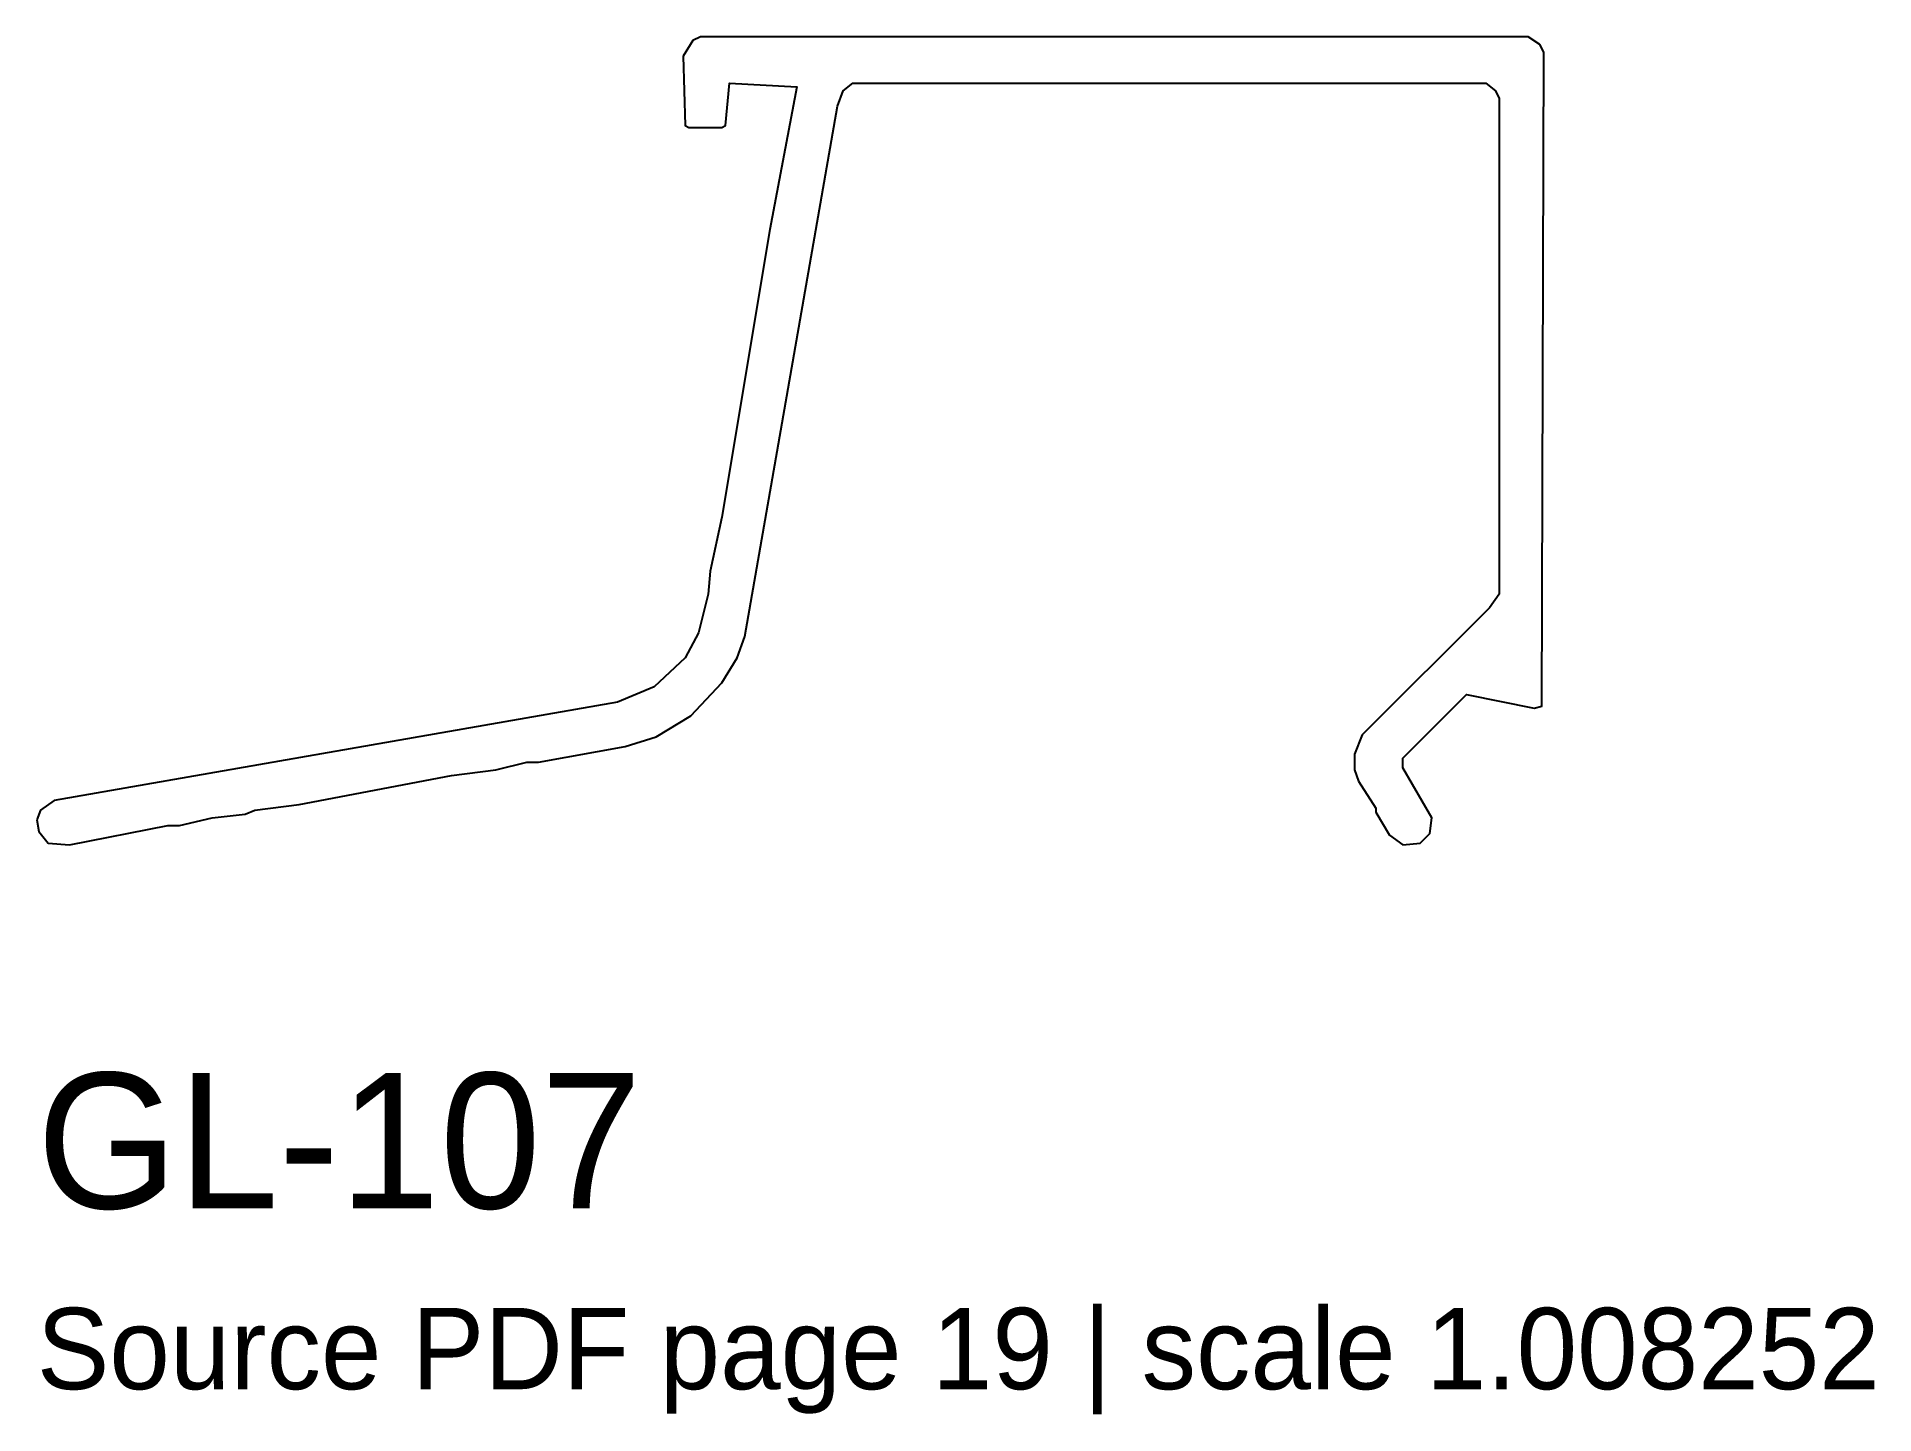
# Model space of a CAD drawing. Header units: millimetres. Extents: x 0 to 40.6, y -12.6 to 17.9.
import ezdxf

# ---------------------------------------------------------------- set-up
doc = ezdxf.new("R2010")
doc.units = ezdxf.units.MM
doc.layers.add('INFO', color=7, linetype='Continuous')
doc.layers.add('PROFILE', color=7, linetype='Continuous')

msp = doc.modelspace()

# ---------------------------------------------------------------- linework, layer by layer
at = {"layer": 'PROFILE'}
msp.add_lwpolyline([(0, 0.598), (0.043, 0.341), (0.256, 0.085), (0.726, 0.043), (2.902, 0.47), (3.159, 0.47), (3.884, 0.64), (4.61, 0.726), (4.823, 0.811), (5.805, 0.939), (9.177, 1.579), (10.158, 1.707), (10.841, 1.878), (11.097, 1.878), (13.018, 2.219), (13.701, 2.433), (14.469, 2.902), (15.152, 3.628), (15.494, 4.183), (15.665, 4.652), (17.713, 16.39), (17.841, 16.732), (18.055, 16.902), (32.055, 16.902), (32.268, 16.732), (32.353, 16.561), (32.353, 5.591), (32.14, 5.293), (29.323, 2.476), (29.152, 2.049), (29.152, 1.707), (29.238, 1.451), (29.622, 0.854), (29.622, 0.768), (29.921, 0.256), (30.219, 0.043), (30.603, 0.085), (30.817, 0.299), (30.86, 0.64), (30.219, 1.75), (30.219, 1.963), (31.628, 3.372), (33.122, 3.073), (33.292, 3.116), (33.335, 17.585), (33.25, 17.756), (32.994, 17.927), (14.683, 17.927), (14.512, 17.841), (14.299, 17.5), (14.341, 15.963), (14.427, 15.921), (15.152, 15.921), (15.238, 15.963), (15.323, 16.902), (16.817, 16.817), (16.219, 13.658), (15.152, 7.299), (14.896, 6.104), (14.854, 5.591), (14.64, 4.738), (14.341, 4.183), (13.658, 3.543), (12.847, 3.201), (0.384, 1.024), (0.085, 0.811)], close=True, dxfattribs=at)

# ---------------------------------------------------------------- texts
at = {"layer": 'INFO'}
for s, height, p in [('GL-107', 3, (0, -8)), ('Source PDF page 19 | scale 1.008252', 1.8, (0, -12))]:
    msp.add_text(s, height=height, dxfattribs=at).set_placement(p)

doc.saveas('drawing.dxf')
